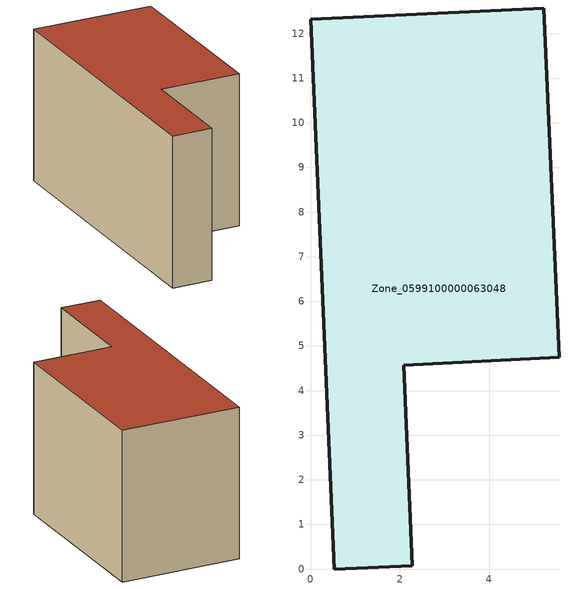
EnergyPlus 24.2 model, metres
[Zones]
Zone_0599100000063048
 floor ground (C_G): 0,12.32 5.22,12.57 5.57,4.74 2.08,4.57 2.27,0.08 0.53,0 z0
 wall outside (C_F): 0.53,0 2.27,0.08 2.08,4.57 5.57,4.74 5.22,12.57 0,12.32 0.53,0 z0:6.58
 roof outside (C_R): 5.22,12.57 0,12.32 0.53,0 2.27,0.08 2.08,4.57 5.57,4.74 z6.58
[BUILDING]
Pand.0599100000063048: North Axis=0; Terrain=City; Loads Convergence Tolerance Value=0.04; Temperature Convergence Tolerance Value=0.4; Solar Distribution=FullExterior; Maximum Number of Warmup Days=25; Minimum Number of Warmup Days=1
[Site:Location]
Rotterdam.The.Hague.AP_ZH_NLD Design_Conditions: Latitude=51.96; Longitude=4.45; Time Zone=1; Elevation=-4.5
[SITE:GROUNDTEMPERATURE:BUILDINGSURFACE]
18, 18, 18, 18, 18, 18, 18, 18, 18, 18, 18, 18
[MATERIAL] Thermal Absorptance=0.9; Solar Absorptance=0.7; Visible Absorptance=0.7
Name | Roughness | Thickness | Conductivity | Density | Specific Heat
G.TI.1946 | MediumSmooth | 0.15 | 1 | 540 | 1210
F.TI.1946 | Rough | 0.3 | 0.857143 | 1920 | 840
R.TI.1946 | MediumRough | 0.2 | 0.1 | 1500 | 1000
[CONSTRUCTION]
C_G: G.TI.1946
C_F: F.TI.1946
C_R: R.TI.1946
[ZONE]
Zone_0599100000063048: Type=1; Multiplier=1; Ceiling Height=Autocalculate; Volume=Autocalculate; Floor Area=autocalculate; Part of Total Floor Area=Yes
[ZONEINFILTRATION:DESIGNFLOWRATE]
Infil_Zone_0599100000063048: Zone or ZoneList or Space or SpaceList=Zone_0599100000063048; Schedule=AlwaysOn; Design Flow Rate Calculation Method=Flow/Area; Flow Rate per Floor Area=0.003; Constant Term Coefficient=1; Temperature Term Coefficient=0; Velocity Term Coefficient=0; Velocity Squared Term Coefficient=0
[HVACTEMPLATE:ZONE:IDEALLOADSAIRSYSTEM]
Zone_0599100000063048: Maximum Heating Supply Air Temperature=50; Minimum Cooling Supply Air Temperature=13; Maximum Heating Supply Air Humidity Ratio=0.0156; Minimum Cooling Supply Air Humidity Ratio=0.0077; Heating Limit=NoLimit; Cooling Limit=NoLimit; Dehumidification Control Type=ConstantSensibleHeatRatio; Cooling Sensible Heat Ratio=0.7; Dehumidification Setpoint=60; Humidification Control Type=None; Humidification Setpoint=30; Outdoor Air Method=None; Outdoor Air Flow Rate per Person=0.00944; Outdoor Air Flow Rate per Zone Floor Area=0; Outdoor Air Flow Rate per Zone=0; Demand Controlled Ventilation Type=None; Outdoor Air Economizer Type=NoEconomizer; Heat Recovery Type=None; Sensible Heat Recovery Effectiveness=0.7; Latent Heat Recovery Effectiveness=0.65
[ZONECONTROL:THERMOSTAT]
ThermostatControl_Zone_0599100000063048: Zone or ZoneList=Zone_0599100000063048; Control Type Schedule=DualSetpointControlType; Control 1=Thermostat_Zone_0599100000063048; Temperature Difference Between Cutout And Setpoint=0
[THERMOSTATSETPOINT:DUALSETPOINT]
Thermostat_Zone_0599100000063048: Heating Setpoint Temperature Schedule=HeatingSetpoint_Zone_0599100000063048; Cooling Setpoint Temperature Schedule=CoolingSetpoint_Zone_0599100000063048
[SCHEDULE:COMPACT]
HeatingSetpoint_Zone_0599100000063048: Through: 12/31, For: AllDays, Until: 24:00, 21
CoolingSetpoint_Zone_0599100000063048: Through: 12/31, For: AllDays, Until: 24:00, 24
DualSetpointControlType: Through: 12/31, For: AllDays, Until: 24:00, 4
AlwaysOn: Through: 12/31, For: AllDays, Until: 24:00, 1
